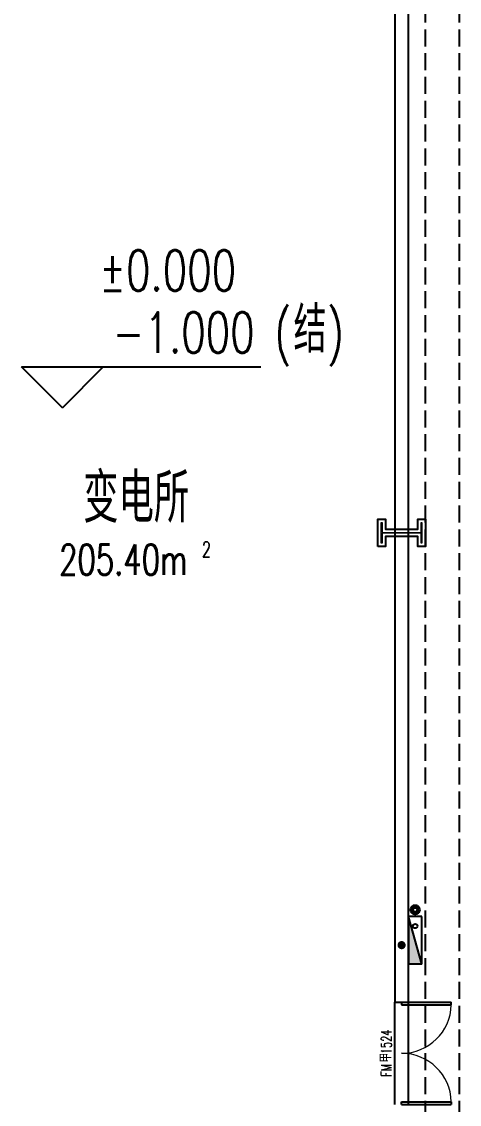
# Model space of a CAD drawing. Extents: x -474411 to 577939, y 0 to 1014176.
# Drawn here: x -232544 to -226104, y 805420 to 821333 of the extents above; entities that cross this region are included whole.
import ezdxf

# ---------------------------------------------------------------- set-up
doc = ezdxf.new("R2010")
doc.units = 0
doc.header["$LTSCALE"] = 1000
doc.header["$MEASUREMENT"] = 0
doc.linetypes.add('DASH', pattern=[0.35, 0.25, -0.1])
for name, color, linetype in [('10平面$0$WINDOW_TEXT', 7, 'Continuous'), ('A-HATCH-2', 251, 'Continuous'), ('A-WINDOW', 140, 'Continuous'), ('A-防火门窗', 1, 'Continuous'), ('AS-WALL', 40, 'Continuous'), ('DIM_SYMB', 3, 'Continuous'), ('PUB_TEXT', 7, 'Continuous'), ('SB_ZF消火栓', 10, 'Continuous'), ('建-标高', 3, 'Continuous')]:
    doc.layers.add(name, color=color, linetype=linetype)
doc.layers.add('LG-ZF消防', color=1, linetype='Continuous', lineweight=60)
doc.layers.add('S-col', color=2, linetype='Continuous', lineweight=0)
doc.styles.add('10平面$0$_TCH_WINDOW', font='SIMPLEX', dxfattribs={"height": 3.5, "bigfont": 'GBCBIG'})
doc.styles.add('A-AREA', font='SIMPLEX', dxfattribs={"bigfont": 'GBCBIG'})
doc.styles.add('A-STANDARD', font='SIMPLEX', dxfattribs={"bigfont": 'GBCBIG'})

# ---------------------------------------------------------------- blocks, each defined once
blk = doc.blocks.new('w4234324')
at = {"layer": 'A-HATCH-2', "color": 8}
blk.add_lwpolyline([(-227304, 813620), (-227304, 814020), (-227192, 814020), (-227192, 813874), (-226716, 813874), (-226716, 814020), (-226604, 814020), (-226604, 813620), (-226716, 813620), (-226716, 813766), (-227192, 813766), (-227192, 813620)], close=True, dxfattribs=at)
at = {"layer": 'S-col', "color": 8}
blk.add_lwpolyline([(-227254, 813670), (-227254, 813970), (-227242, 813970), (-227242, 813824), (-226666, 813824), (-226666, 813970), (-226654, 813970), (-226654, 813670), (-226666, 813670), (-226666, 813816), (-227242, 813816), (-227242, 813670)], close=True, dxfattribs=at)
blk = doc.blocks.new('234243242332')
at = {"layer": 'SB_ZF消火栓'}
blk.add_hatch(color=8, dxfattribs=at).paths.add_polyline_path([(-226854, 808180), (-226854, 807480), (-226654, 807480)])
at = {"layer": 'LG-ZF消防', "color": 8, "linetype": 'Continuous'}
blk.add_circle((-226754, 808280), 50, dxfattribs=at)
at = {"layer": 'SB_ZF消火栓', "color": 8}
for p, q in [((-226654, 808180), (-226854, 808180)), ((-226854, 808180), (-226854, 807480)), ((-226654, 807480), (-226854, 808180)), ((-226654, 807480), (-226654, 808180)), ((-226654, 807480), (-226854, 807480))]:
    blk.add_line(p, q, dxfattribs=at)
blk.add_circle((-226754, 808040), 32.5, dxfattribs=at)
blk = doc.blocks.new('10平面$0$$DorLib2D$00000002')
at = {"color": 8}
for p, q in [((-0.5, 0), (-0.5, 0.4875)), ((-0.475, 0.4875), (-0.5, 0.4875)), ((-0.475, 0), (-0.475, 0.4875)), ((0.475, 0), (0.475, 0.4875)), ((0.475, 0.4875), (0.5, 0.4875)), ((0.5, 0), (0.5, 0.4875)), ((-0.5, 0), (-0.475, 0)), ((0.5, 0), (0.475, 0))]:
    blk.add_line(p, q, dxfattribs=at)
at = {"color": 8, "lineweight": 13}
for centre, start, end in [((-0.4875, 0), 0, 88.53072), ((0.4875, 0), 91.46928, 180)]:
    blk.add_arc(centre, 0.4875, start, end, dxfattribs=at)

msp = doc.modelspace()

# ---------------------------------------------------------------- linework, layer by layer
at = {"layer": 'A-HATCH-2', "color": 8, "linetype": 'DASH'}
for p, q in [((-226604.2, 741520), (-226604.2, 832220)), ((-226104.2, 741520), (-226104.2, 832220))]:
    msp.add_line(p, q, dxfattribs=at)
at = {"layer": 'A-防火门窗', "color": 8}
for p, q in [((-227054.2, 805420), (-227054.2, 806920)), ((-226854.2, 805420), (-226854.2, 806920))]:
    msp.add_line(p, q, dxfattribs=at)
at = {"layer": 'AS-WALL', "color": 8}
for p, q in [((-227054.2, 827520), (-227054.2, 806920)), ((-226854.2, 806920), (-226854.2, 827620)), ((-227054.2, 806920), (-226854.2, 806920))]:
    msp.add_line(p, q, dxfattribs=at)
at = {"layer": 'DIM_SYMB', "color": 8, "const_width": 60}
msp.add_lwpolyline([(-226965.4, 807732.2, 1), (-226942.9, 807787.8, 1)], format="xyb", close=True, dxfattribs=at)
at = {"layer": '建-标高', "color": 8}
for p, q in [((-231943.7, 815657.5), (-232543.7, 816257.5)), ((-232543.7, 816257.5), (-229023.7, 816257.5)), ((-231943.7, 815657.5), (-231343.7, 816257.5))]:
    msp.add_line(p, q, dxfattribs=at)

# ---------------------------------------------------------------- block references
at = {"layer": 'A-WINDOW', "color": 8}
msp.add_blockref('w4234324', (0, 0), dxfattribs=at)
at = {"layer": 'A-防火门窗', "color": 8, "xscale": -1500, "yscale": -1500, "zscale": 200, "rotation": 90.00000000093739}
msp.add_blockref('10平面$0$$DorLib2D$00000002', (-226954.2, 806170), dxfattribs=at)
at = {"layer": 'SB_ZF消火栓', "color": 8, "linetype": 'Continuous'}
msp.add_blockref('234243242332', (0, 0), dxfattribs=at)

# ---------------------------------------------------------------- texts
at = {"layer": '10平面$0$WINDOW_TEXT', "color": 8, "style": '10平面$0$_TCH_WINDOW', "width": 0.705882}
for s, p in [('1524', (-227104.2, 806158.9)), ('FM', (-227104.2, 805826.1))]:
    msp.add_text(s, height=148.75, rotation=90, dxfattribs=at).set_placement(p)
at = {"layer": '10平面$0$WINDOW_TEXT', "color": 8, "style": '10平面$0$_TCH_WINDOW'}
msp.add_text('甲', height=168.8, rotation=90, dxfattribs=at).set_placement((-227104.2, 806036.1))
at = {"layer": 'A-防火门窗', "color": 8, "style": 'A-AREA'}
msp.add_text('变电所', height=723.4, dxfattribs=at).set_placement((-231640, 813970))
at = {"layer": 'A-防火门窗', "color": 8, "style": 'A-AREA', "width": 0.705882}
for s, height, p in [('205.40m', 446.25, (-231992.5, 813202.2)), ('2', 223.1, (-229892.5, 813464.7))]:
    msp.add_text(s, height=height, dxfattribs=at).set_placement(p)
at = {"layer": 'PUB_TEXT', "color": 8, "style": 'A-STANDARD', "width": 0.705882}
for s, p in [('%%P0.000', (-231403.7, 817377.5)), ('(', (-228823.7, 816467.5)), (')', (-228052.2, 816467.5)), ('-1.000', (-231203.7, 816467.5))]:
    msp.add_text(s, height=595, dxfattribs=at).set_placement(p)
at = {"layer": 'PUB_TEXT', "color": 8, "style": 'A-STANDARD'}
msp.add_text('结', height=675.2, dxfattribs=at).set_placement((-228543.7, 816467.5))

doc.saveas('drawing.dxf')
